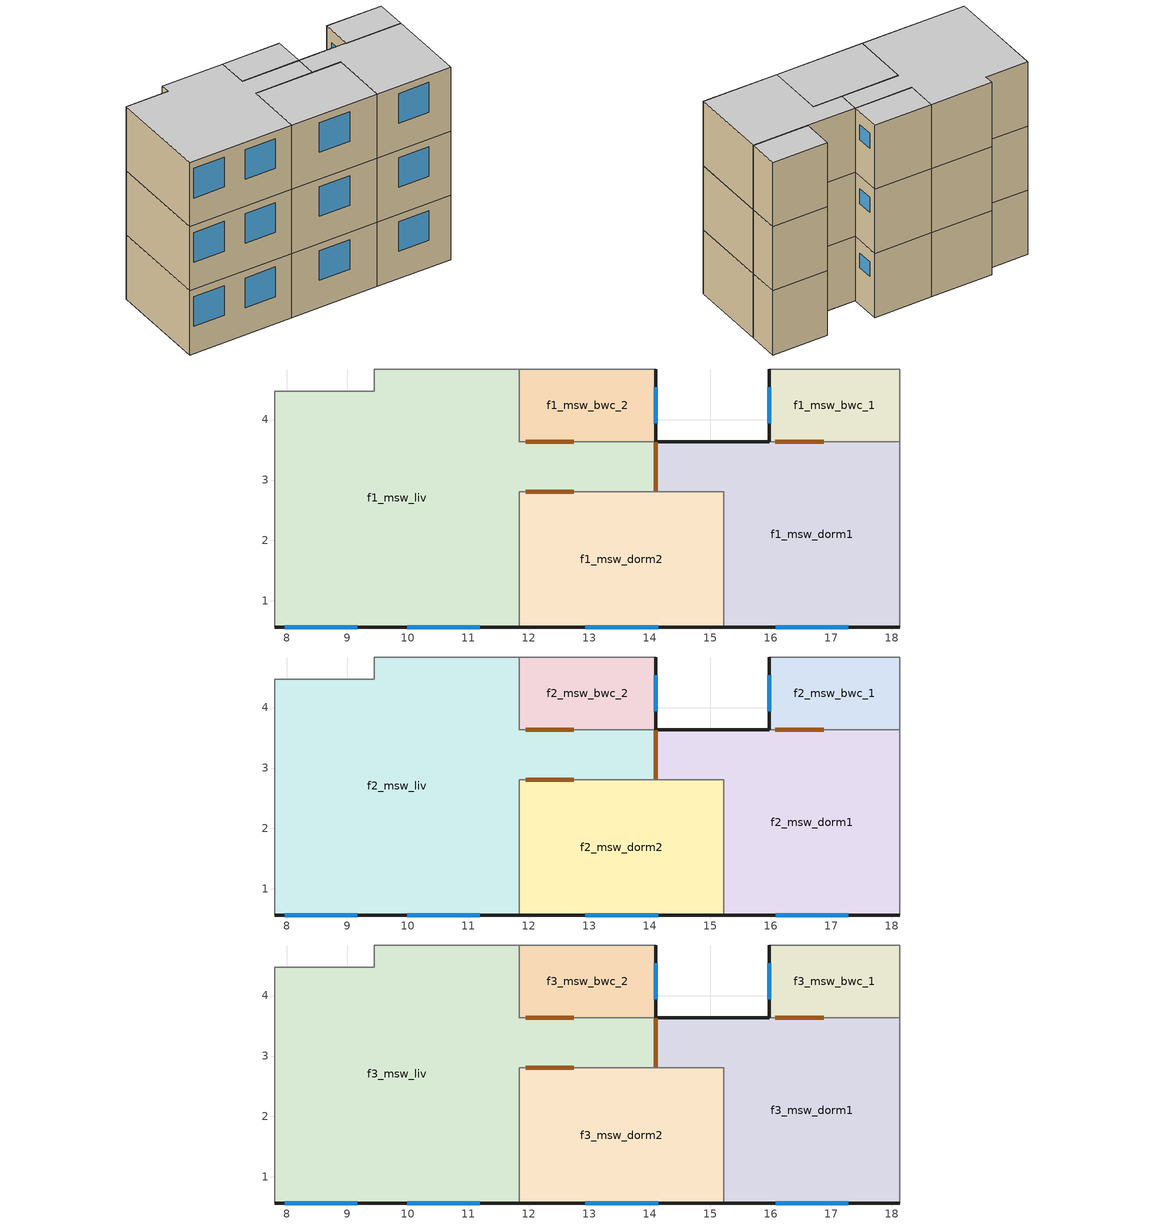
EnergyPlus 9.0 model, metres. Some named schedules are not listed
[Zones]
f1_msw_bwc_1
 floor othersideconditionsmodel (slab): 18.14,4.83 18.14,3.63 15.98,3.63 15.98,4.83 z0
 wall outside (ext_wall): 15.98,4.83 15.98,3.63 z0:2.6
 wall adiabatic (int_wall): 18.14,3.63 18.14,4.83 15.98,4.83 z0:2.6
 wall to f1_msw_dorm1 (int_wall): 15.98,3.63 18.14,3.63 z0:2.6
 window (simple_window): 15.98,4.54 15.98,3.93 z1.5:2.1
 door inside (door_3cm): 16.08,3.63 16.88,3.63 z0:2.1
f1_msw_bwc_2
 floor othersideconditionsmodel (slab): 14.1,4.83 14.1,3.63 11.85,3.63 11.85,4.83 z0
 wall outside (ext_wall): 14.1,3.63 14.1,4.83 z0:2.6
 wall adiabatic (int_wall): 14.1,4.83 11.85,4.83 z0:2.6
 wall to f1_msw_liv (int_wall): 11.85,4.83 11.85,3.63 14.1,3.63 z0:2.6
 window (simple_window): 14.1,3.93 14.1,4.54 z1.5:2.1
 door inside (door_3cm): 11.95,3.63 12.75,3.63 z0:2.1
f1_msw_dorm1
 floor othersideconditionsmodel (slab): 18.14,3.64 18.14,0.57 15.23,0.57 15.23,2.81 14.1,2.81 14.1,3.64 z0
 wall outside (ext_wall): 15.98,3.64 14.1,3.64 / 15.23,0.57 18.14,0.57 z0:2.6
 wall adiabatic (int_wall): 18.14,0.57 18.14,3.64 z0:2.6
 wall to f1_msw_dorm2 (int_wall): 14.1,2.81 15.23,2.81 15.23,0.57 z0:2.6
 wall to f1_msw_liv (int_wall): 14.1,3.64 14.1,2.81 z0:2.6
 window (simple_window): 16.09,0.57 17.29,0.57 z1.1:2.3
 door inside (door_3cm): 14.1,3.62 14.1,2.82 z0:2.1
f1_msw_dorm2
 floor othersideconditionsmodel (slab): 15.23,2.8 15.23,0.57 11.85,0.57 11.85,2.8 z0
 wall outside (ext_wall): 11.85,0.57 15.23,0.57 z0:2.6
 wall to f1_msw_liv (int_wall): 14.1,2.8 11.85,2.8 11.85,0.57 z0:2.6
 window (simple_window): 12.94,0.57 14.14,0.57 z1.1:2.3
 door inside (door_3cm): 12.75,2.8 11.95,2.8 z0:2.1
f1_msw_liv
 floor othersideconditionsmodel (slab): 14.1,3.63 14.1,2.8 11.85,2.8 11.85,0.57 7.8,0.57 7.8,4.47 9.45,4.47 9.45,4.83 11.85,4.83 11.85,3.63 z0
 wall outside (ext_wall): 7.8,0.57 11.85,0.57 z0:2.6
 wall adiabatic (int_wall): 11.85,4.83 9.45,4.83 9.45,4.47 7.8,4.47 7.8,0.57 z0:2.6
 window (simple_window): 7.97,0.57 9.17,0.57 / 9.99,0.57 11.2,0.57 z1.1:2.3
f2_msw_bwc_1
 floor to f1_msw_bwc_1 (floor): 18.14,4.83 18.14,3.63 15.98,3.63 15.98,4.83 z2.6
 wall outside (ext_wall): 15.98,4.83 15.98,3.63 z2.6:5.2
 wall adiabatic (int_wall): 18.14,3.63 18.14,4.83 15.98,4.83 z2.6:5.2
 wall to f2_msw_dorm1 (int_wall): 15.98,3.63 18.14,3.63 z2.6:5.2
 window (simple_window): 15.98,4.54 15.98,3.93 z4.1:4.7
 door inside (door_3cm): 16.08,3.63 16.88,3.63 z2.6:4.7
f2_msw_bwc_2
 floor to f1_msw_bwc_2 (floor): 14.1,4.83 14.1,3.63 11.85,3.63 11.85,4.83 z2.6
 wall outside (ext_wall): 14.1,3.63 14.1,4.83 z2.6:5.2
 wall adiabatic (int_wall): 14.1,4.83 11.85,4.83 z2.6:5.2
 wall to f2_msw_liv (int_wall): 11.85,4.83 11.85,3.63 14.1,3.63 z2.6:5.2
 window (simple_window): 14.1,3.93 14.1,4.54 z4.1:4.7
 door inside (door_3cm): 11.95,3.63 12.75,3.63 z2.6:4.7
f2_msw_dorm1
 floor to f1_msw_dorm1 (floor): 18.14,3.64 18.14,0.57 15.23,0.57 15.23,2.81 14.1,2.81 14.1,3.64 z2.6
 wall outside (ext_wall): 15.98,3.64 14.1,3.64 / 15.23,0.57 18.14,0.57 z2.6:5.2
 wall adiabatic (int_wall): 18.14,0.57 18.14,3.64 z2.6:5.2
 wall to f2_msw_dorm2 (int_wall): 14.1,2.81 15.23,2.81 15.23,0.57 z2.6:5.2
 wall to f2_msw_liv (int_wall): 14.1,3.64 14.1,2.81 z2.6:5.2
 window (simple_window): 16.09,0.57 17.29,0.57 z3.7:4.9
 door inside (door_3cm): 14.1,3.62 14.1,2.82 z2.6:4.7
f2_msw_dorm2
 floor to f1_msw_dorm2 (floor): 15.23,2.8 15.23,0.57 11.85,0.57 11.85,2.8 z2.6
 wall outside (ext_wall): 11.85,0.57 15.23,0.57 z2.6:5.2
 wall to f2_msw_liv (int_wall): 14.1,2.8 11.85,2.8 11.85,0.57 z2.6:5.2
 window (simple_window): 12.94,0.57 14.14,0.57 z3.7:4.9
 door inside (door_3cm): 12.75,2.8 11.95,2.8 z2.6:4.7
f2_msw_liv
 floor to f1_msw_liv (floor): 14.1,3.63 14.1,2.8 11.85,2.8 11.85,0.57 7.8,0.57 7.8,4.47 9.45,4.47 9.45,4.83 11.85,4.83 11.85,3.63 z2.6
 wall outside (ext_wall): 7.8,0.57 11.85,0.57 z2.6:5.2
 wall adiabatic (int_wall): 11.85,4.83 9.45,4.83 9.45,4.47 7.8,4.47 7.8,0.57 z2.6:5.2
 window (simple_window): 7.97,0.57 9.17,0.57 / 9.99,0.57 11.2,0.57 z3.7:4.9
f3_msw_bwc_1
 floor to f2_msw_bwc_1 (floor): 18.14,4.83 18.14,3.63 15.98,3.63 15.98,4.83 z5.2
 wall outside (ext_wall): 15.98,4.83 15.98,3.63 z5.2:7.8
 wall adiabatic (int_wall): 18.14,3.63 18.14,4.83 15.98,4.83 z5.2:7.8
 wall to f3_msw_dorm1 (int_wall): 15.98,3.63 18.14,3.63 z5.2:7.8
 window (simple_window): 15.98,4.54 15.98,3.93 z6.7:7.3
 door inside (door_3cm): 16.08,3.63 16.88,3.63 z5.2:7.3
 ceiling adiabatic (ceiling): 15.98,4.83 15.98,3.63 18.14,3.63 18.14,4.83 z7.8
f3_msw_bwc_2
 floor to f2_msw_bwc_2 (floor): 14.1,4.83 14.1,3.63 11.85,3.63 11.85,4.83 z5.2
 wall outside (ext_wall): 14.1,3.63 14.1,4.83 z5.2:7.8
 wall adiabatic (int_wall): 14.1,4.83 11.85,4.83 z5.2:7.8
 wall to f3_msw_liv (int_wall): 11.85,4.83 11.85,3.63 14.1,3.63 z5.2:7.8
 window (simple_window): 14.1,3.93 14.1,4.54 z6.7:7.3
 door inside (door_3cm): 11.95,3.63 12.75,3.63 z5.2:7.3
 ceiling adiabatic (ceiling): 11.85,4.83 11.85,3.63 14.1,3.63 14.1,4.83 z7.8
f3_msw_dorm1
 floor to f2_msw_dorm1 (floor): 18.14,3.64 18.14,0.57 15.23,0.57 15.23,2.81 14.1,2.81 14.1,3.64 z5.2
 wall outside (ext_wall): 15.98,3.64 14.1,3.64 / 15.23,0.57 18.14,0.57 z5.2:7.8
 wall adiabatic (int_wall): 18.14,0.57 18.14,3.64 z5.2:7.8
 wall to f3_msw_dorm2 (int_wall): 14.1,2.81 15.23,2.81 15.23,0.57 z5.2:7.8
 wall to f3_msw_liv (int_wall): 14.1,3.64 14.1,2.81 z5.2:7.8
 window (simple_window): 16.09,0.57 17.29,0.57 z6.3:7.5
 door inside (door_3cm): 14.1,3.62 14.1,2.82 z5.2:7.3
 ceiling adiabatic (ceiling): 14.1,3.64 14.1,2.81 15.23,2.81 15.23,0.57 18.14,0.57 18.14,3.64 z7.8
f3_msw_dorm2
 floor to f2_msw_dorm2 (floor): 15.23,2.8 15.23,0.57 11.85,0.57 11.85,2.8 z5.2
 wall outside (ext_wall): 11.85,0.57 15.23,0.57 z5.2:7.8
 wall to f3_msw_liv (int_wall): 14.1,2.8 11.85,2.8 11.85,0.57 z5.2:7.8
 window (simple_window): 12.94,0.57 14.14,0.57 z6.3:7.5
 door inside (door_3cm): 12.75,2.8 11.95,2.8 z5.2:7.3
 ceiling adiabatic (ceiling): 11.85,2.8 11.85,0.57 15.23,0.57 15.23,2.8 z7.8
f3_msw_liv
 floor to f2_msw_liv (floor): 14.1,3.63 14.1,2.8 11.85,2.8 11.85,0.57 7.8,0.57 7.8,4.47 9.45,4.47 9.45,4.83 11.85,4.83 11.85,3.63 z5.2
 wall outside (ext_wall): 7.8,0.57 11.85,0.57 z5.2:7.8
 wall adiabatic (int_wall): 11.85,4.83 9.45,4.83 9.45,4.47 7.8,4.47 7.8,0.57 z5.2:7.8
 window (simple_window): 7.97,0.57 9.17,0.57 / 9.99,0.57 11.2,0.57 z6.3:7.5
 ceiling adiabatic (ceiling): 7.8,4.47 7.8,0.57 11.85,0.57 11.85,2.8 14.1,2.8 14.1,3.63 11.85,3.63 11.85,4.83 9.45,4.83 9.45,4.47 z7.8
[Building]
model: Loads convergence tolerance value=0.04; Maximum number of warmup days=25; Minimum number of warmup days=6; North axis=0; Solar distribution=FullInteriorAndExteriorWithReflections; Temperature convergence tolerance value=0.4; Terrain=City
[Site:GroundDomain:Slab]
ground_domain: 1, 0.4, 1.6, 10, No, Full, 6, 5, Timestep, ground_coupled_oscm, OnGrade, 1250, 30, 50, 1500, 1.5, finite_diff, Site:GroundTemperature:Undisturbed:FiniteDifference, No
[Site:GroundTemperature:Undisturbed:FiniteDifference]
finite_diff: 0.4, 1250, 30, 50, 1500, 1.5
[Construction]
ceiling: piso_ceramico_0.7, contrapiso, concreto_10cm_0.5
floor: concreto_10cm_0.5, contrapiso, piso_ceramico_0.7
slab: concreto_10cm_0.5
door_3cm: porta_madeira_3cm_0.5
simple_window: vid_0.87
ext_wall: placa_cimenticia, la_vidro_5cm, gesso_0.5
int_wall: gesso_0.5, la_vidro_5cm, gesso_0.5
[Material] Thermal absorptance=0.9
Name | Conductivity | Density | Roughness | Solar absorptance | Specific heat | Thickness | Visible absorptance
concreto_10cm_0.5 | 1.75 | 2200 | Rough | 0.5 | 1000 | 0.1 | 0.5
contrapiso | 1.15 | 2000 | MediumRough | 0.7 | 1000 | 0.02 | 0.7
piso_ceramico_0.7 | 1.05 | 2000 | Smooth | 0.7 | 920 | 0.0075 | 0.7
porta_madeira_3cm_0.5 | 0.15 | 650 | MediumSmooth | 0.5 | 2300 | 0.03 | 0.5
placa_cimenticia | 1.15 | 2000 | MediumSmooth | 0.5 | 1000 | 0.01 | 0.5
gesso_0.5 | 0.35 | 900 | Smooth | 0.5 | 870 | 0.0125 | 0.5
[Material:NoMass]
la_vidro_5cm: Roughness=Smooth; Thermal resistance=1.25; Thermal absorptance=0.9; Solar absorptance=0.7; Visible absorptance=0.7
[WindowMaterial:SimpleGlazingSystem]
vid_0.87: Solar heat gain coefficient=0.87; U factor=5.7
[SurfaceProperty:OtherSideConditionsModel]
ground_coupled_oscm: Type of modeling=GroundCoupledSurface
[Zone] Multiplier=1
f1_msw_bwc_1; f1_msw_bwc_2; f1_msw_dorm1; f1_msw_dorm2; f1_msw_liv; f2_msw_bwc_1; f2_msw_bwc_2; f2_msw_dorm1; f2_msw_dorm2; f2_msw_liv; f3_msw_bwc_1; f3_msw_bwc_2; f3_msw_dorm1; f3_msw_dorm2; f3_msw_liv
[AirflowNetwork:MultiZone:Component:DetailedOpening] Discharge coefficient for opening factor 1=0.001; Discharge coefficient for opening factor 2=0.65; Extra crack length or height of pivoting axis=0; Height factor for opening factor 1=1; Height factor for opening factor 2=1; Number of sets of opening factor data=2; Opening factor 1=0; Opening factor 2=1; Start height factor for opening factor 1=0; Start height factor for opening factor 2=0; Type of rectangular large vertical opening lvo=NonPivoted; Width factor for opening factor 1=0
Name | Air mass flow coefficient when opening is closed | Air mass flow exponent when opening is closed | Width factor for opening factor 2
window_opening | 0.0003 | 0.63 | 0.45
door_opening | 0.0024 | 0.59 | 1
[AirflowNetwork:SimulationControl]
afn_control: Absolute airflow convergence tolerance=1e-06; Airflownetwork control=MultizoneWithoutDistribution; Azimuth angle of long axis of building=90; Building type=LowRise; Convergence acceleration limit=-0.5; Height selection for local wind pressure calculation=OpeningHeight; Initialization type=LinearInitializationMethod; Maximum number of iterations=500; Ratio of building width along short axis to width along long axis=0.5; Relative airflow convergence tolerance=0.0001; Wind pressure coefficient type=SurfaceAverageCalculation
[AirflowNetwork:MultiZone:Surface] Window door opening factor or crack factor=1
Name | Surface | Leakage component | Ventilation control mode | Venting availability schedule | Ventilation control zone temperature setpoint schedule
afn_f1_msw_bwc_1_door_s | f1_msw_bwc_1_door_s | door_opening | NoVent
afn_f1_msw_bwc_1_window_w | f1_msw_bwc_1_window_w | window_opening | Constant
afn_f1_msw_bwc_2_door_s | f1_msw_bwc_2_door_s | door_opening | NoVent
afn_f1_msw_bwc_2_window_e | f1_msw_bwc_2_window_e | window_opening | Constant
afn_f1_msw_dorm1_door_w | f1_msw_dorm1_door_w | door_opening | Constant
afn_f1_msw_dorm1_window_s | f1_msw_dorm1_window_s | window_opening | Temperature | sch_window_behav | sch_afn_dorm
afn_f1_msw_dorm2_door_n | f1_msw_dorm2_door_n | door_opening | Constant
afn_f1_msw_dorm2_window_s | f1_msw_dorm2_window_s | window_opening | Temperature | sch_window_behav | sch_afn_dorm
afn_f1_msw_liv_window_s1 | f1_msw_liv_window_s1 | window_opening | Temperature | sch_window_behav | sch_afn_liv
afn_f1_msw_liv_window_s2 | f1_msw_liv_window_s2 | window_opening | Temperature | sch_window_behav | sch_afn_liv
afn_f2_msw_bwc_1_door_s | f2_msw_bwc_1_door_s | door_opening | NoVent
afn_f2_msw_bwc_1_window_w | f2_msw_bwc_1_window_w | window_opening | Constant
afn_f2_msw_bwc_2_door_s | f2_msw_bwc_2_door_s | door_opening | NoVent
afn_f2_msw_bwc_2_window_e | f2_msw_bwc_2_window_e | window_opening | Constant
afn_f2_msw_dorm1_door_w | f2_msw_dorm1_door_w | door_opening | Constant
afn_f2_msw_dorm1_window_s | f2_msw_dorm1_window_s | window_opening | Temperature | sch_window_behav | sch_afn_dorm
afn_f2_msw_dorm2_door_n | f2_msw_dorm2_door_n | door_opening | Constant
afn_f2_msw_dorm2_window_s | f2_msw_dorm2_window_s | window_opening | Temperature | sch_window_behav | sch_afn_dorm
afn_f2_msw_liv_window_s1 | f2_msw_liv_window_s1 | window_opening | Temperature | sch_window_behav | sch_afn_liv
afn_f2_msw_liv_window_s2 | f2_msw_liv_window_s2 | window_opening | Temperature | sch_window_behav | sch_afn_liv
afn_f3_msw_bwc_1_door_s | f3_msw_bwc_1_door_s | door_opening | NoVent
afn_f3_msw_bwc_1_window_w | f3_msw_bwc_1_window_w | window_opening | Constant
afn_f3_msw_bwc_2_door_s | f3_msw_bwc_2_door_s | door_opening | NoVent
afn_f3_msw_bwc_2_window_e | f3_msw_bwc_2_window_e | window_opening | Constant
afn_f3_msw_dorm1_door_w | f3_msw_dorm1_door_w | door_opening | Constant
afn_f3_msw_dorm1_window_s | f3_msw_dorm1_window_s | window_opening | Temperature | sch_window_behav | sch_afn_dorm
afn_f3_msw_dorm2_door_n | f3_msw_dorm2_door_n | door_opening | Constant
afn_f3_msw_dorm2_window_s | f3_msw_dorm2_window_s | window_opening | Temperature | sch_window_behav | sch_afn_dorm
afn_f3_msw_liv_window_s1 | f3_msw_liv_window_s1 | window_opening | Temperature | sch_window_behav | sch_afn_liv
afn_f3_msw_liv_window_s2 | f3_msw_liv_window_s2 | window_opening | Temperature | sch_window_behav | sch_afn_liv
[AirflowNetwork:MultiZone:Zone]
Name | Zone
afn_f1_msw_bwc_1 | f1_msw_bwc_1
afn_f1_msw_bwc_2 | f1_msw_bwc_2
afn_f1_msw_dorm1 | f1_msw_dorm1
afn_f1_msw_dorm2 | f1_msw_dorm2
afn_f1_msw_liv | f1_msw_liv
afn_f2_msw_bwc_1 | f2_msw_bwc_1
afn_f2_msw_bwc_2 | f2_msw_bwc_2
afn_f2_msw_dorm1 | f2_msw_dorm1
afn_f2_msw_dorm2 | f2_msw_dorm2
afn_f2_msw_liv | f2_msw_liv
afn_f3_msw_bwc_1 | f3_msw_bwc_1
afn_f3_msw_bwc_2 | f3_msw_bwc_2
afn_f3_msw_dorm1 | f3_msw_dorm1
afn_f3_msw_dorm2 | f3_msw_dorm2
afn_f3_msw_liv | f3_msw_liv
